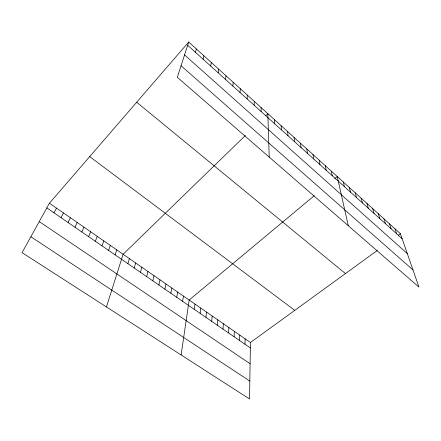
<?xml version="1.0" encoding="UTF-8"?>
<svg xmlns="http://www.w3.org/2000/svg" width="441" height="441" viewBox="0 0 441 441"><rect width="100%" height="100%" fill="white"/><g stroke="black" fill="none" stroke-linecap="round" stroke-linejoin="round"><path stroke-width="0.66" d="M254.165 105.267L254.231 101.347M377.281 250.488L250.438 342.492L249.54 398.978L22.05 252.643L49.431 203.224L188.72 42.022L400.406 233.719L418.95 287.097L177.321 77.302L188.72 42.022M244.981 344.245L245.124 338.809M239.562 340.513L239.761 335.094M247.142 98.933L247.302 95.074M234.088 336.748L234.347 331.345M228.565 332.949L228.885 327.558M240.025 92.516L240.29 88.724M222.992 329.113L223.372 323.738M217.363 325.238L217.804 319.885M211.68 321.329L212.187 315.988M232.826 86.017L233.195 82.296M205.941 317.382L206.509 312.057M200.148 313.397L200.782 308.088M225.533 79.441L226.007 75.791M194.299 309.367L194.999 304.086M181.119 354.966L189.161 300.04L314.24 195.727M182.602 301.319L183.439 296.076M218.152 72.782L218.736 69.204M176.758 297.3L177.668 292.074M170.86 293.237L171.836 288.034M210.671 66.034L211.371 62.539M164.901 289.142L165.948 283.954M158.881 285.002L160.006 279.837M152.806 280.823L154.003 275.68M203.103 59.204L203.913 55.787M146.671 276.601L147.944 271.48M140.481 272.334L141.826 267.24M195.435 52.286L196.366 48.945M134.224 268.029L135.646 262.957M127.901 263.685L129.406 258.635M106.452 306.936L123.105 254.27L245.461 135.404M115.073 254.854L116.744 249.86M108.558 250.372L110.316 245.405M101.981 245.846L103.822 240.907M95.333 241.277L97.263 236.365M88.619 236.657L90.642 231.773M81.839 231.988L83.944 227.137M74.981 227.269L77.186 222.451M68.057 222.507L70.356 217.722M61.056 217.689L63.454 212.937M53.984 212.821L56.481 208.108M265.895 115.553L267.836 113.668L269.225 157.095M334.796 178.583L337.255 176.532L348.28 225.737M398.267 235.268L400.406 233.719M30.848 236.767L249.821 381.063M39.255 221.597L250.097 363.742M46.84 207.904L250.35 347.938M49.431 203.224L250.438 342.492M89.699 156.621L294.753 310.348M136.677 102.251L345.452 273.574M181.053 65.748L412.991 269.947M184.559 54.91L407.302 253.558M187.668 45.28L402.164 238.774M394.976 228.802L396.674 233.824M389.486 223.83L391.128 228.818M383.94 218.808L385.517 223.758M378.328 213.725L379.844 218.642M372.656 208.587L374.111 213.466M366.923 203.395L368.307 208.235M361.124 198.141L362.441 202.943M355.259 192.833L356.51 197.59M349.322 187.458L350.507 192.177M343.324 182.028L344.432 186.697M331.296 171.136L332.26 175.716M325.276 165.678L326.164 170.215M319.179 160.166L319.995 164.647M313.016 154.582L313.755 159.019M306.787 148.937L307.438 153.325M300.481 143.231L301.054 147.564M294.103 137.454L294.594 141.737M287.653 131.611L288.05 135.839M281.126 125.702L281.435 129.869M274.517 119.72L274.743 123.827M261.072 107.543L261.105 111.529"/></g></svg>
